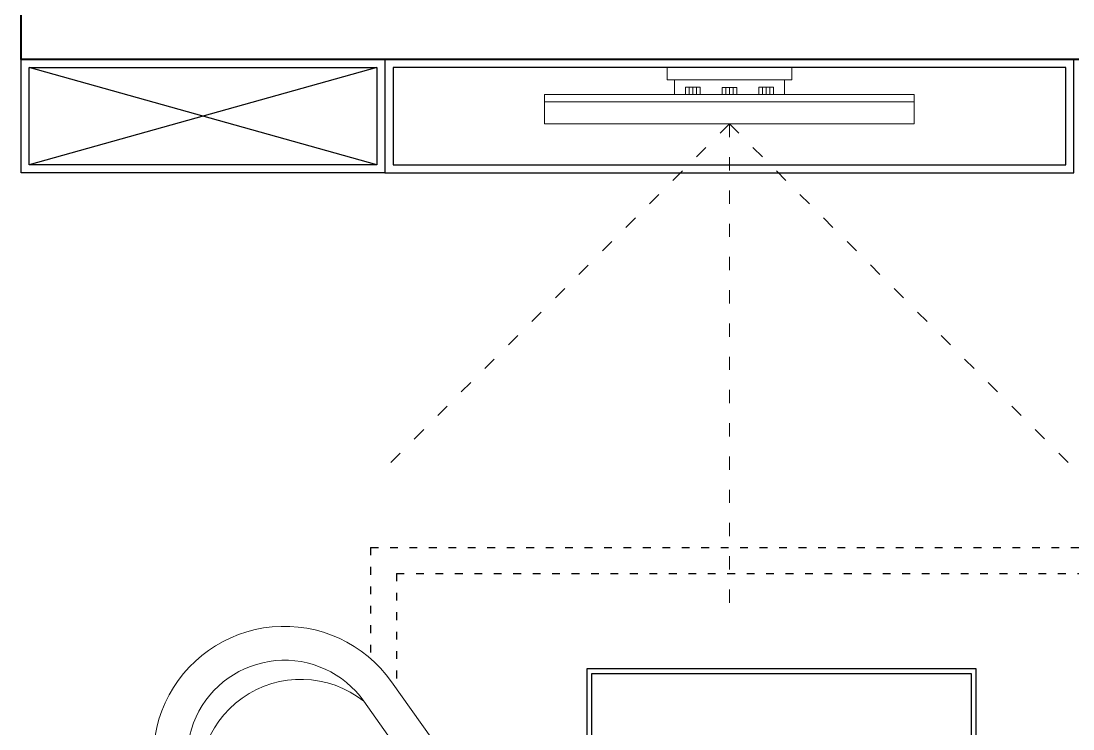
# Model space of a CAD drawing. Header units: millimetres. Extents: x -33522418 to 16198808, y -126322335 to -58690945.
# Drawn here: x -33262228 to -33258983, y -126315829 to -126313645 of the extents above; entities that cross this region are included whole.
import ezdxf

# ---------------------------------------------------------------- set-up
doc = ezdxf.new("R2010")
doc.units = ezdxf.units.MM
doc.header["$LTSCALE"] = 10
doc.linetypes.add('ACAD_ISO03W100', pattern=[30, 12, -18])
doc.layers.add('FURNITURE', color=2, linetype='Continuous', lineweight=5)
doc.layers.add('粗墙', color=5, linetype='Continuous', lineweight=40)
doc.layers.add('标注', color=3, linetype='Continuous')
doc.layers.add('立面图层', color=2, linetype='Continuous')

# ---------------------------------------------------------------- blocks, each defined once
blk = doc.blocks.new('A$C0A251532')
at = {"color": 2}
for p, q in [((900, 3200.5), (900, 3300.5)), ((1320.5, 3067.7), (1274.3, 3091.4)), ((1123.1, 3051), (1088.6, 2993.2)), ((1378.3, 3038.1), (1320.5, 3067.7)), ((1430.3, 3011.4), (1378.3, 3038.1)), ((1088.6, 2993.2), (1050.2, 2932.6)), ((1486.6, 2971.6), (1430.3, 3011.4)), ((1516.7, 2937.9), (1486.6, 2971.6)), ((1050.2, 2932.6), (1010.3, 2876.4)), ((1546.7, 2889.7), (1516.7, 2937.9)), ((1569.8, 2877.8), (1546.7, 2889.7)), ((1010.3, 2876.4), (983.4, 2809.8)), ((1597.5, 2881.9), (1569.8, 2877.8)), ((1579.7, 2847.2), (1597.5, 2881.9)), ((1546.6, 2801.6), (1579.7, 2847.2)), ((983.4, 2809.8), (936.5, 2775.5)), ((936.5, 2775.5), (1009.2, 2774.7)), ((432.8, 2294.5), (426.1, 2216)), ((466.1, 2241), (432.8, 2294.5)), ((535.8, 2206.6), (466.1, 2241)), ((593.3, 2159), (535.8, 2206.6)), ((655.7, 2112.6), (593.3, 2159)), ((715.4, 2070.6), (655.7, 2112.6)), ((508.4, 1980.7), (501.7, 1902.3)), ((541.7, 1927.3), (508.4, 1980.7)), ((611.4, 1892.9), (541.7, 1927.3)), ((668.9, 1845.3), (611.4, 1892.9)), ((717.5, 1856.1), (746.8, 1904.1)), ((697.8, 1823.8), (717.5, 1856.1)), ((731.2, 1798.8), (668.9, 1845.3)), ((791, 1756.9), (731.2, 1798.8)), ((793.1, 1542.3), (822.4, 1590.3)), ((756.4, 1482.3), (793.1, 1542.3)), ((723.3, 1428.2), (756.4, 1482.3)), ((675.8, 1370.7), (723.3, 1428.2)), ((637, 1340.8), (675.8, 1370.7)), ((582.5, 1312.3), (637, 1340.8)), ((487.4, 1319.6), (533.9, 1280.2)), ((567.8, 1288.3), (582.5, 1312.3)), ((533.9, 1280.2), (569.9, 1258.1)), ((569.9, 1258.1), (567.8, 1288.3))]:
    blk.add_line(p, q, dxfattribs=at)
at = {"color": 1}
for points in [[(1338, 2547.7), (1337.3, 2610.2), (1356.6, 2655), (1418.4, 2718.2), (1482.9, 2772.7), (1528.4, 2811.5)], [(154.3, 1879.1), (221.8, 1874.9), (268.7, 1850.4), (330.9, 1779.9)], [(229.9, 1565.4), (297.4, 1561.2), (344.3, 1536.6), (407.6, 1464.8), (461.3, 1390.7), (499.4, 1338.4)]]:
    blk.add_lwpolyline(points, dxfattribs=at)
at = {"color": 2}
for points in [[(1556, 2815.5), (1526.5, 2772.3), (1504.3, 2736.2), (1477.7, 2698.7), (1448.4, 2670), (1424.8, 2638.3), (1395.4, 2609.6), (1363.2, 2589.6), (1338, 2547.7)], [(936.5, 2775.5), (976.9, 2765.1), (996.6, 2750.7), (1005.9, 2739.9)], [(1338, 2549), (1246.2, 2570.2), (1205.7, 2585.3), (1147.2, 2615.3), (1076.3, 2671), (1036, 2706.2), (1005.9, 2739.9), (980.1, 2775)], [(432.8, 2294.5), (418.3, 2251.7), (401.2, 2231.6), (388.8, 2222.4)], [(155.7, 1879), (186, 1976.5), (205.6, 2019.1), (242.7, 2079.8), (308.6, 2151.9), (349.9, 2192.6), (388.8, 2222.4), (428.8, 2247.4)], [(508.4, 1980.7), (493.9, 1937.9), (476.8, 1917.9), (464.4, 1908.7)], [(231.3, 1565.3), (261.6, 1662.7), (281.2, 1705.3), (318.3, 1766.1), (384.2, 1838.1), (425.5, 1878.8), (464.4, 1908.7), (504.4, 1933.7)], [(295.4, 1728.7), (277.5, 1750.1), (245.2, 1778.1), (216.5, 1812.2), (197.5, 1848.6), (154.3, 1879.1)], [(501.6, 1308.2), (457.3, 1343.6), (420.1, 1370.5), (381.7, 1402.2), (353.1, 1436.3), (320.7, 1464.4), (292.1, 1498.4), (273.1, 1534.8), (229.9, 1565.4)]]:
    blk.add_lwpolyline(points, dxfattribs=at)
at = {"color": 1}
for centre, radius, start, end in [((1598.4, 2720), 493, 131.1093, 188.8005), ((1647.4, 2736.3), 490.2, 135.5637, 196.113), ((1651.5, 2736), 437.8, 133.623, 202.2507), ((153.3, 1645.4), 602.2, 20.4774, 68.9792), ((224.4, 1688), 471.5, 19.4919, 79.7211), ((189.1, 1818.7), 266.6, 16.3556, 78.4101), ((394.9, 1270.2), 534.1, 36.8323, 94.5235), ((408.6, 1215.9), 531.1, 41.2867, 101.836), ((407.9, 1211.6), 474.3, 39.346, 107.9737)]:
    blk.add_arc(centre, radius, start, end, dxfattribs=at)
at = {"color": 2}
for points, knots in [([(1190.3, 3125.5), (1180.4, 3111.1), (1161.4, 3083.2), (1135.6, 3061.5), (1123.1, 3051)], [0, 0, 0, 0, 52.10502, 100.7043, 100.7043, 100.7043, 100.7043]), ([(1274.3, 3091.4), (1253.2, 3098.1), (1224.3, 3107.3), (1197.6, 3121.6), (1190.3, 3125.5)], [0, 0, 0, 0, 65.965113, 90.748498, 90.748498, 90.748498, 90.748498]), ([(746.8, 1904.1), (756.6, 1924.5), (774.4, 1961.3), (794.4, 2056.6), (746.8, 2036.8), (729.3, 2055.6), (715.4, 2070.6)], [0, 0, 0, 0, 81.985538, 148.510619, 162.062998, 215.116525, 215.116525, 215.116525, 215.116525]), ([(866, 1678.3), (851.2, 1690.1), (822.6, 1712.9), (801.3, 1742.6), (791, 1756.9)], [0, 0, 0, 0, 56.447105, 109.096324, 109.096324, 109.096324, 109.096324]), ([(822.4, 1590.3), (831.3, 1612.5), (843.6, 1643), (861.2, 1670.7), (866, 1678.3)], [0, 0, 0, 0, 71.462206, 98.310873, 98.310873, 98.310873, 98.310873])]:
    blk.add_open_spline(points, degree=3, knots=knots, dxfattribs=at)
at = {"layer": '标注', "color": 2}
for p, q in [((0, 3300.5), (0, 0)), ((1800, 3300.5), (0, 3300.5)), ((1800, 3300.5), (1800, 2425.5)), ((100, 3200.5), (100, 100)), ((100, 3200.5), (900, 3200.5)), ((100, 2425.5), (1800, 2425.5)), ((900, 2425.5), (900, 0)), ((257.7, 1650.2), (100, 1650.2)), ((900, 1650.2), (849.1, 1650.2)), ((900, 874.8), (100, 874.8)), ((900, 100), (100, 100)), ((900, 0), (0, 0))]:
    blk.add_line(p, q, dxfattribs=at)
blk = doc.blocks.new('A$C5233133D')
at = {"layer": 'FURNITURE', "color": 2}
for p, q in [((626.4, 958.4), (694.5, 1006.6)), ((944.9, 710.2), (740.3, 998.8)), ((556.6, 970.3), (93.8, 642.2)), ((81.9, 572.4), (13.8, 524.1)), ((6, 478.3), (210.6, 189.8)), ((6, 478.3), (81.8, 371.5))]:
    blk.add_line(p, q, dxfattribs=at)
at = {"layer": 'FURNITURE', "color": 1}
for p, q in [((850, 643), (626.4, 958.4)), ((81.9, 572.4), (305.5, 257)), ((81.9, 572.4), (179.6, 434.6))]:
    blk.add_line(p, q, dxfattribs=at)
at = {"layer": 'FURNITURE', "color": 2}
for centre, radius, start, end in [((713.5, 979.8), 32.8, 35.3313, 125.3313), ((585.6, 929.4), 50.1, 35.3313, 125.3313), ((577.7, 450), 450, 215.3313, 35.3313), ((122.8, 601.3), 50.1, 125.3313, 215.3313), ((32.8, 497.3), 32.8, 125.3313, 215.3313)]:
    blk.add_arc(centre, radius, start, end, dxfattribs=at)
at = {"layer": 'FURNITURE', "color": 1}
for centre, radius, start, end in [((521.4, 529.4), 347.6, 231.5915, 19.0711), ((577.7, 450), 333.7, 215.3313, 35.3313)]:
    blk.add_arc(centre, radius, start, end, dxfattribs=at)
blk = doc.blocks.new('A$C4D6D0EDC')
at = {"color": 2, "ltscale": 100}
blk.add_lwpolyline([(1476.3, 1300.5), (1476.3, 2100.8), (2675.9, 2100.8), (2675.9, 1300.5)], close=True, dxfattribs=at)
at = {"color": 1, "ltscale": 100}
blk.add_lwpolyline([(1491.3, 1315.5), (1491.3, 2085.8), (2660.9, 2085.8), (2660.9, 1315.5)], close=True, dxfattribs=at)
at = {"layer": '立面图层', "color": 2, "linetype": 'ACAD_ISO03W100', "ltscale": 0.2}
for p, q in [((808.7, 2474.4), (808.7, 2131.8)), ((808.7, 1532.8), (808.7, 900))]:
    blk.add_line(p, q, dxfattribs=at)
at = {"layer": '立面图层', "color": 1, "linetype": 'ACAD_ISO03W100', "ltscale": 0.2}
for p, q in [((888.7, 2394.4), (888.7, 2038.8)), ((888.7, 1589.5), (888.7, 900))]:
    blk.add_line(p, q, dxfattribs=at)
at = {"layer": '立面图层', "color": 2, "linetype": 'ACAD_ISO03W100', "ltscale": 0.2}
blk.add_lwpolyline([(808.7, 2474.4), (3495.3, 2474.4), (3495.3, 1800)], dxfattribs=at)
at = {"layer": '立面图层', "color": 1, "linetype": 'ACAD_ISO03W100', "ltscale": 0.2}
blk.add_lwpolyline([(888.7, 2394.4), (3415.3, 2394.4), (3415.3, 1800)], dxfattribs=at)
at = {"color": 1, "xscale": 0.8999999999068677, "yscale": 0.8999999999068677, "zscale": 0.9, "rotation": 180}
blk.add_blockref('A$C5233133D', (1063, 2231.1), dxfattribs=at)
at = {"color": 1, "extrusion": (0, 0, -1), "zscale": -1, "rotation": 90}
blk.add_blockref('A$C0A251532', (-600, 0), dxfattribs=at)
blk = doc.blocks.new('A$C6BD817E7')
at = {"layer": 'FURNITURE', "color": 1, "linetype": 'ACAD_ISO03W100', "ltscale": 0.3}
for q in [(926.9, 1463.2), (0, 1079.3), (1853.7, 1079.3)]:
    blk.add_line((926.9, 152.4), q, dxfattribs=at)
at = {"layer": 'FURNITURE'}
for p, q in [((426.9, 73), (426.9, 152.4)), ((426.9, 152.4), (1426.9, 152.4)), ((1426.9, 73), (1426.9, 152.4)), ((426.9, 73), (1426.9, 73)), ((778, 73), (778, 33.3)), ((758.2, 33.3), (758.2, 0)), ((758.2, 33.3), (1095.6, 33.3)), ((1095.6, 33.3), (1095.6, 0)), ((758.2, 0), (1095.6, 0))]:
    blk.add_line(p, q, dxfattribs=at)
at = {"layer": 'FURNITURE', "color": 1}
for p, q in [((1426.9, 92.9), (426.9, 92.9)), ((807.7, 73), (807.7, 53.1)), ((817.7, 73), (817.7, 53.1)), ((827.6, 73), (827.6, 53.1)), ((837.5, 73), (837.5, 53.1)), ((847.5, 73), (847.5, 53.1)), ((907, 73.3), (907, 53.4)), ((916.9, 73.3), (916.9, 53.4)), ((926.9, 73.3), (926.9, 53.4)), ((936.8, 73.3), (936.8, 53.4)), ((946.7, 73.3), (946.7, 53.4)), ((1006.3, 73), (1006.3, 53.1)), ((1016.2, 73), (1016.2, 53.1)), ((1026.1, 73), (1026.1, 53.1)), ((1036.1, 73), (1036.1, 53.1)), ((1046, 73), (1046, 53.1)), ((1075.7, 73), (1075.7, 33.3)), ((807.7, 53.1), (847.5, 53.1)), ((907, 53.4), (946.7, 53.4)), ((1006.3, 53.1), (1046, 53.1))]:
    blk.add_line(p, q, dxfattribs=at)

msp = doc.modelspace()

# ---------------------------------------------------------------- linework, layer by layer
at = {"color": 8}
for p, q in [((-33261130.3, -126313788.3), (-33262202.8, -126314088.3)), ((-33261130.3, -126314088.3), (-33262202.8, -126313788.3))]:
    msp.add_line(p, q, dxfattribs=at)
at = {"color": 2}
for points in [[(-33261105.3, -126314113.3), (-33262227.8, -126314113.3), (-33262227.8, -126313763.3), (-33261105.3, -126313763.3)], [(-33261105.3, -126314113.3), (-33258980.3, -126314113.3), (-33258980.3, -126313763.3), (-33261105.3, -126313763.3)]]:
    msp.add_lwpolyline(points, close=True, dxfattribs=at)
at = {"color": 1}
for points in [[(-33261130.3, -126314088.3), (-33262202.8, -126314088.3), (-33262202.8, -126313788.3), (-33261130.3, -126313788.3)], [(-33261080.3, -126314088.3), (-33259005.3, -126314088.3), (-33259005.3, -126313788.3), (-33261080.3, -126313788.3)]]:
    msp.add_lwpolyline(points, close=True, dxfattribs=at)
at = {"layer": '粗墙', "color": 3}
for p, q in [((-33262227.8, -126313763.3), (-33262227.8, -126313543.3)), ((-33257857.8, -126313763.3), (-33262227.8, -126313763.3))]:
    msp.add_line(p, q, dxfattribs=at)

# ---------------------------------------------------------------- block references
at = {"xscale": 1.140000000596046, "yscale": 1.140000000596046, "zscale": 1.139999999999999, "rotation": 180}
msp.add_blockref('A$C6BD817E7', (-33258986.2, -126313788.3), dxfattribs=at)
at = {"color": 1}
msp.add_blockref('A$C4D6D0EDC', (-33261958.3, -126317743.3), dxfattribs=at)

doc.saveas('drawing.dxf')
